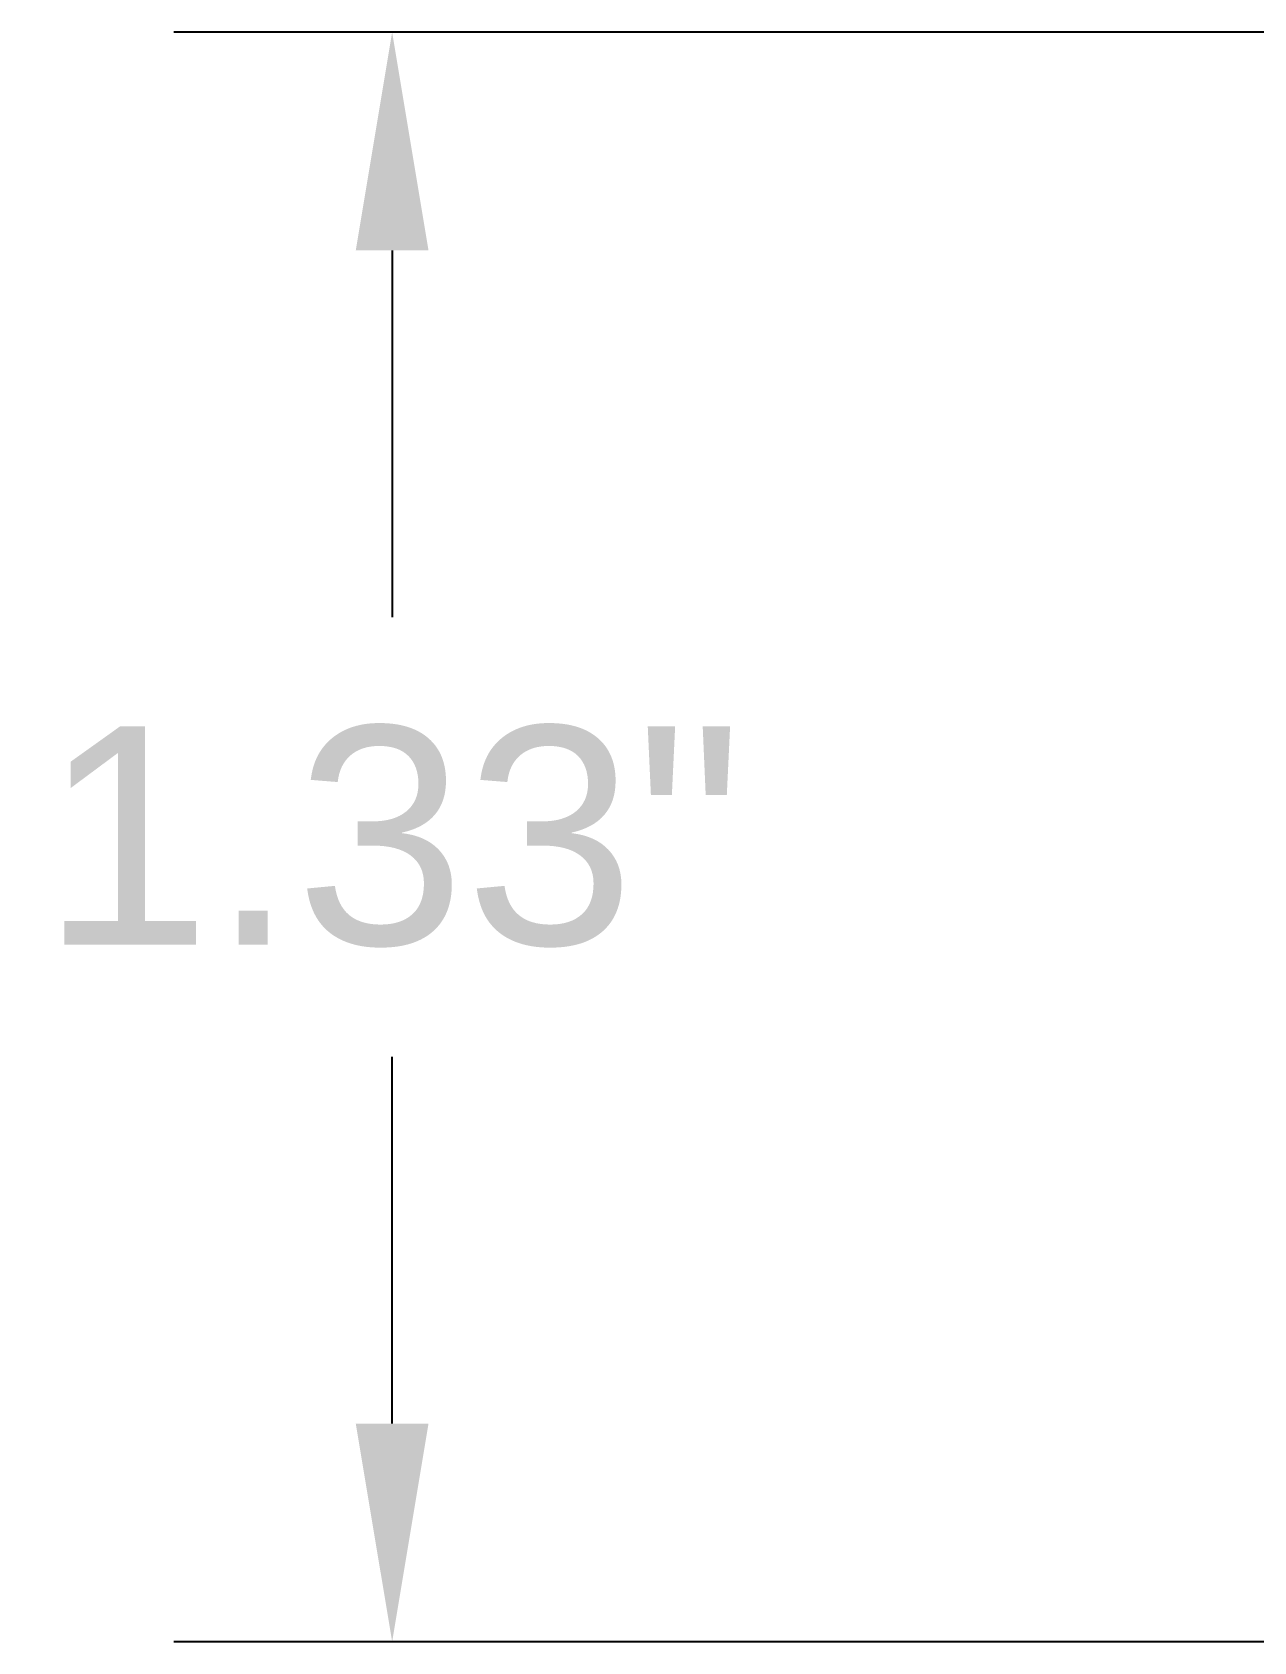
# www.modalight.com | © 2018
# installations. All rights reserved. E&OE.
# Model space of a CAD drawing. Header units: inches. Extents: x 3.5 to 16.6, y 1.6 to 9.
# Drawn here: x 3.529 to 4.536, y 4.574 to 5.901 of the extents above; entities that cross this region are included whole.
import ezdxf

# ---------------------------------------------------------------- set-up
doc = ezdxf.new("R2010")
doc.units = ezdxf.units.IN
doc.header["$MEASUREMENT"] = 0
doc.layers.add('DIMENSIONS', color=6, linetype='Continuous', lineweight=15)
doc.styles.get("Standard").update_dxf_attribs({"font": 'Arial.ttf'})
doc.dimstyles.new('Standard .180IN', dxfattribs={"dimtxt": 0.18, "dimasz": 0.18, "dimexe": 0.18, "dimexo": 0.0625, "dimgap": 0.09, "dimtad": 0, "dimtih": 1, "dimtoh": 1, "dimzin": 0, "dimdsep": 46, "dimlunit": 3, "dimtxsty": 'Standard', "dimcen": 0.09, "dimadec": 0, "dimazin": 0, "dimtfac": 1, "dimtofl": 0, "dimtmove": 0, "dimatfit": 3, "dimfxl": 1, "dimtolj": 1, "dimtzin": 0, "dimarcsym": 0})

# ---------------------------------------------------------------- blocks, each defined once
blk = doc.blocks.new('*D5')
at = {"layer": 'Defpoints', "color": 0, "transparency": 16777216}
for p in [(3.826, 5.9013), (5.2986, 5.9013), (5.2986, 4.5739)]:
    blk.add_point(p, dxfattribs=at)
at = {"layer": 'DIMENSIONS', "color": 0, "lineweight": -2, "transparency": 16777216}
for p, q in [((5.2361, 5.9013), (3.646, 5.9013)), ((3.826, 5.7213), (3.826, 5.4188)), ((3.826, 4.7539), (3.826, 5.0564)), ((5.2361, 4.5739), (3.646, 4.5739))]:
    blk.add_line(p, q, dxfattribs=at)
at = {"layer": 'DIMENSIONS', "color": 0, "transparency": 16777216}
for points in [[(3.796, 5.7213), (3.856, 5.7213), (3.826, 5.9013)], [(3.796, 4.7539), (3.856, 4.7539), (3.826, 4.5739)]]:
    blk.add_solid(points, dxfattribs=at)
at = {"layer": 'DIMENSIONS', "color": 0, "transparency": 16777216, "insert": (3.826, 5.2376), "char_height": 0.18, "attachment_point": 5}
blk.add_mtext('\\A1;1.33"', dxfattribs=at)

msp = doc.modelspace()

# ---------------------------------------------------------------- dimensions: what is measured, and where the dimension line sits
at = {"layer": 'DIMENSIONS'}
dim = msp.add_linear_dim(base=(3.826, 5.9013), p1=(5.2986, 4.5739), p2=(5.2986, 5.9013), angle=90, dimstyle='Standard .180IN', dxfattribs=at)
dim.commit()
dim.dimension.update_dxf_attribs({"geometry": '*D5', "text_midpoint": (3.826, 5.2376), "dimtype": 160})

doc.saveas('drawing.dxf')
